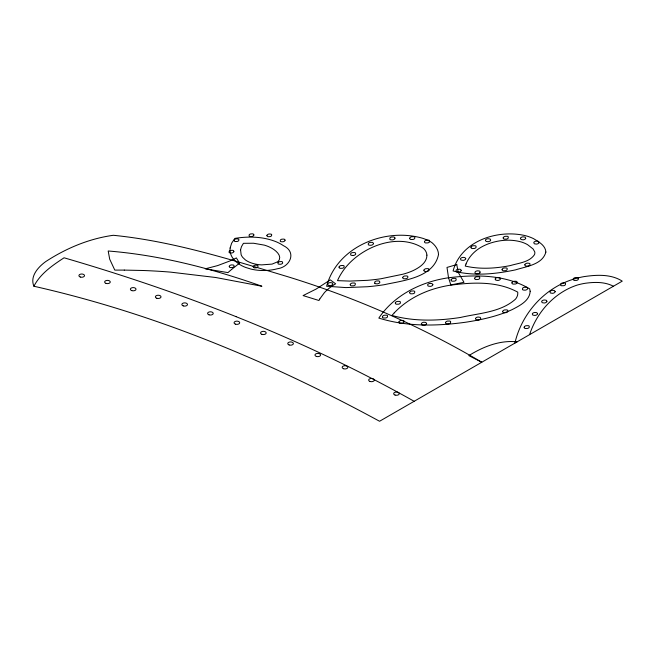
<?xml version="1.0" encoding="UTF-8"?>
<svg xmlns="http://www.w3.org/2000/svg" width="655" height="655" viewBox="0 0 655 655"><rect width="100%" height="100%" fill="white"/><g stroke="black" fill="none" stroke-linecap="round" stroke-linejoin="round"><path stroke-width="0.98" d="M525.695 238.338L525.097 237.118L523.05 236.815A3.226 1.867 0 0 0 520.463 238.305M520.455 238.305L520.979 239.493L523.099 239.836A3.177 1.834 0 0 0 525.687 238.338M514.879 343.138C521.707 313.745 544.059 288.339 573.059 279.317A55.585 32.095 0 0 1 583.851 276.647C596.574 274.74 610.951 273.921 622.25 281.142L379.564 421.263C270.646 362.059 155.104 313.581 33.913 286.243C29.655 276.394 38.244 266.994 45.678 261.615C66.065 248.302 89.121 238.608 113.34 235.292C173.223 241.269 230.978 259.683 288.372 276.901C355.853 297.722 420.952 326.346 481.785 362.24L468.841 355.616C483.153 346.7 499.921 339.945 517.082 341.861M529.584 334.639C536.854 312.198 554.367 292.589 577.022 285.138A42.943 24.792 0 0 1 585.3 283.271C594.658 281.969 604.843 281.724 613.424 286.243M33.913 286.243C40.348 273.626 52.547 265.357 64.067 257.792C122.264 274.732 179.748 294.193 236.062 316.652M479.943 272.799L480.066 271.514A2.014 1.163 0 0 0 479.255 270.99L477.536 270.826A3.177 1.834 0 0 0 474.949 272.324L475.227 273.315A2.014 1.163 0 0 0 476.136 273.782L478.363 273.708A3.447 1.99 0 0 0 479.943 272.799M278.121 262.483L277.982 263.67A1.85 1.064 0 0 0 278.727 264.153L280.561 264.268A3.013 1.736 0 0 0 282.673 263.048L282.477 261.992A1.85 1.064 0 0 0 281.634 261.558L279.587 261.64A3.3 1.899 0 0 0 278.121 262.483M353.143 255.499L351.416 255.335A2.014 1.163 0 0 1 350.613 254.811L350.736 253.526A3.447 1.99 0 0 1 352.308 252.617L354.535 252.543A2.014 1.163 0 0 1 355.452 253.01L355.739 254.009A3.177 1.834 0 0 1 353.143 255.499M374.734 283.173L374.856 281.887A3.447 1.99 0 0 1 376.437 280.979L378.664 280.905A2.014 1.163 0 0 1 379.572 281.372L379.859 282.37A3.177 1.834 0 0 1 377.264 283.861L375.544 283.697A2.014 1.163 0 0 1 374.734 283.173M236.054 316.66A1379.291 796.324 0 0 1 414.14 401.294M456.781 264.587L458.197 272.3L463.986 282.33L450.82 284.925L448.511 277.63L446.997 267.428L456.781 264.587M426.913 255.123C426.937 262.704 419.56 267.445 413.51 270.417A47.938 27.674 0 0 1 402.743 274.248L380.964 278.752A133.055 76.815 0 0 1 367.349 280.332L349.672 281.093L337.497 280.635A130.763 75.497 0 0 1 341.763 272.758C357.54 248.048 397.159 231.133 423.449 248.36A24.35 14.058 0 0 1 426.61 253.362L426.913 255.123M327.606 284.237L328.229 285.302L330.284 285.605A3.226 1.867 0 0 0 332.871 284.114L332.347 282.927L330.226 282.583A3.177 1.834 0 0 0 327.639 284.082L327.606 284.237M373.432 243.513L373.391 243.816A3.177 1.834 0 0 1 370.796 245.306L369.068 245.15A2.014 1.163 0 0 1 368.257 244.618L368.388 243.332A3.447 1.99 0 0 1 369.96 242.424L372.187 242.35A2.014 1.163 0 0 1 373.104 242.817L373.432 243.513M394.973 238.117L394.932 238.42A3.177 1.834 0 0 1 392.345 239.918L390.617 239.755A2.014 1.163 0 0 1 389.807 239.231L389.938 237.937A3.447 1.99 0 0 1 391.51 237.036L393.737 236.963A2.014 1.163 0 0 1 394.646 237.429L394.973 238.117M426.601 323.464L426.561 323.767A3.177 1.834 0 0 1 423.965 325.257L421.845 324.921L421.321 323.734A3.226 1.867 0 0 1 423.916 322.244L425.791 322.456L426.601 323.464M432.849 284.614L432.808 284.917A3.177 1.834 0 0 1 430.22 286.407L428.1 286.071L427.576 284.884A3.226 1.867 0 0 1 430.163 283.394L432.038 283.607L432.849 284.614M461.161 270.392L461.12 270.695A3.177 1.834 0 0 1 458.533 272.185L456.805 272.022A2.014 1.163 0 0 1 455.995 271.498L456.126 270.212A3.447 1.99 0 0 1 457.698 269.303L459.925 269.23A2.014 1.163 0 0 1 460.833 269.696L461.161 270.392M465.721 258.586L465.68 258.889A3.177 1.834 0 0 1 463.093 260.379L460.973 260.043L460.449 258.856A3.226 1.867 0 0 1 463.036 257.366L464.911 257.579L465.721 258.586M475.497 318.666L476.119 319.738L478.175 320.041A3.226 1.867 0 0 0 480.762 318.543L480.238 317.364L478.117 317.02A3.177 1.834 0 0 0 475.53 318.518L475.497 318.666M485.429 240.328L486.051 241.4L488.098 241.703A3.226 1.867 0 0 0 490.693 240.213L490.169 239.026L488.049 238.682A3.177 1.834 0 0 0 485.461 240.18L485.429 240.328M495.205 279.096L495.827 280.168L497.882 280.471A3.226 1.867 0 0 0 500.469 278.973L499.945 277.794L497.833 277.45A3.177 1.834 0 0 0 495.245 278.948L495.205 279.096M524.843 264.784L525.163 265.635A2.014 1.163 0 0 0 526.071 266.102L528.298 266.028A3.447 1.99 0 0 0 529.879 265.119L530.001 263.834A2.014 1.163 0 0 0 529.191 263.302L527.463 263.138A3.177 1.834 0 0 0 524.884 264.636L524.843 264.784M527.643 288.397L527.602 288.691A3.177 1.834 0 0 1 525.015 290.19L523.288 290.026A2.014 1.163 0 0 1 522.477 289.502L522.608 288.216A3.447 1.99 0 0 1 524.18 287.308L526.407 287.234A2.014 1.163 0 0 1 527.316 287.701L527.643 288.397M539.049 242.325L539.008 242.628A3.177 1.834 0 0 1 536.412 244.119L534.292 243.783L533.768 242.596A3.226 1.867 0 0 1 536.363 241.097L538.238 241.31L539.049 242.325M537.575 313.655L537.534 313.958A3.177 1.834 0 0 1 534.938 315.448L532.826 315.112L532.294 313.925A3.226 1.867 0 0 1 534.889 312.435L536.764 312.648L537.575 313.655M546.917 301.218L546.876 301.521A3.177 1.834 0 0 1 544.28 303.011L542.16 302.667L541.636 301.488A3.226 1.867 0 0 1 544.231 299.99L546.106 300.203L546.917 301.218M555.153 291.532L555.112 291.835A3.177 1.834 0 0 1 552.517 293.334L550.396 292.99L549.873 291.802A3.226 1.867 0 0 1 552.468 290.312L554.343 290.525L555.153 291.532M573.231 279.136L573.551 279.98A2.014 1.163 0 0 0 574.468 280.455L576.695 280.381A3.447 1.99 0 0 0 578.267 279.472L578.39 278.187A2.014 1.163 0 0 0 577.587 277.654L575.86 277.491A3.177 1.834 0 0 0 573.272 278.989L573.231 279.136M229.258 266.397L229.545 267.174A1.85 1.064 0 0 0 230.388 267.608L232.435 267.535A3.3 1.899 0 0 0 233.9 266.683L234.031 265.504A1.85 1.064 0 0 0 233.286 265.013L231.461 264.898A3.013 1.736 0 0 0 229.348 266.118L229.258 266.397M234.113 240.328L234.4 241.106A1.85 1.064 0 0 0 235.243 241.539L237.29 241.458A3.3 1.899 0 0 0 238.756 240.614L238.887 239.435A1.85 1.064 0 0 0 238.142 238.944L236.316 238.829A3.013 1.736 0 0 0 234.203 240.049L234.113 240.328M233.868 251.381L233.769 251.798A3.013 1.736 0 0 1 231.657 253.018L229.823 252.904A1.85 1.064 0 0 1 229.078 252.421L229.209 251.233A3.3 1.899 0 0 1 230.683 250.39L232.73 250.308A1.85 1.064 0 0 1 233.565 250.742L233.868 251.381M253.87 234.908L253.772 235.325A3.013 1.736 0 0 1 251.659 236.545L249.825 236.43A1.85 1.064 0 0 1 249.08 235.939L249.219 234.76A3.3 1.899 0 0 1 250.685 233.917L252.732 233.835A1.85 1.064 0 0 1 253.567 234.269L253.87 234.908M253.231 266.659L253.518 267.436A1.85 1.064 0 0 0 254.361 267.862L256.408 267.789A3.3 1.899 0 0 0 257.873 266.937L258.013 265.758A1.85 1.064 0 0 0 257.268 265.275L255.434 265.152A3.013 1.736 0 0 0 253.321 266.38L253.231 266.659M266.912 235.489L267.199 236.267A1.85 1.064 0 0 0 268.042 236.701L270.089 236.619A3.3 1.899 0 0 0 271.555 235.775L271.686 234.588A1.85 1.064 0 0 0 270.941 234.105L269.115 233.991A3.013 1.736 0 0 0 267.003 235.21L266.912 235.489M285.048 240.172L284.958 240.59A3.013 1.736 0 0 1 282.837 241.81L281.011 241.695A1.85 1.064 0 0 1 280.266 241.212L280.397 240.025A3.3 1.899 0 0 1 281.863 239.181L283.91 239.1A1.85 1.064 0 0 1 284.753 239.534L285.048 240.172M530.165 291.238C529.756 300.792 519.628 305.68 512.235 309.569C497.579 316.299 481.679 319.763 465.82 322.203C436.983 326.223 406.886 326.82 378.827 318.084C394.416 294.856 421.55 281.634 448.691 277.745C475.743 274.437 505.545 274.519 529.658 288.83L530.165 291.238M230.118 248.032C229.266 253.714 232.541 259.175 236.963 262.508A31.424 18.143 0 0 0 245.6 267.428L250.857 269.049A32.586 18.815 0 0 0 277.319 268.763C289.919 267.15 297.182 252.224 283.41 245.658A40.225 23.228 0 0 0 276.009 241.703C263.023 236.52 248.564 236.193 234.899 238.387L231.633 243.202L230.118 248.032M240.565 249.776L241.13 254.68A25.308 14.615 0 0 0 242.702 257.382L245.527 260.043A23.49 13.558 0 0 0 261.533 264.89L272.079 264.104L277.458 261.869A11.192 6.46 0 0 0 279.3 259.732C281.011 255.72 277.237 252.028 274.298 249.833A30.343 17.513 0 0 0 264.399 245.142L253.534 243.242L243.431 243.316L241.498 246.616L240.565 249.776M438.514 254.533C433.774 277.794 403.054 280.528 384.043 284.737A147.801 85.33 0 0 1 367.537 286.726L345.955 287.594L326.608 286.243C337.39 246.436 385.271 227.244 422.843 238.338A36.402 21.017 0 0 1 431.702 242.465C435.37 245.437 438.449 249.645 438.514 254.533M339.036 267.06L339.208 267.756A1.998 1.154 0 0 0 340.232 268.353L342.459 268.28A3.447 1.99 0 0 0 344.031 267.371L344.162 266.086A1.998 1.154 0 0 0 343.138 265.488L340.911 265.562A3.447 1.99 0 0 0 339.339 266.47L339.036 267.06M350.22 284.548L350.392 285.252A1.998 1.154 0 0 0 351.416 285.842L353.643 285.768A3.447 1.99 0 0 0 355.215 284.86L355.337 283.574A1.998 1.154 0 0 0 354.314 282.985L352.087 283.058A3.447 1.99 0 0 0 350.515 283.967L350.22 284.548M382.43 316.733L382.602 317.438A1.998 1.154 0 0 0 383.625 318.027L385.852 317.953A3.447 1.99 0 0 0 387.424 317.045L387.547 315.759A1.998 1.154 0 0 0 386.532 315.17L384.305 315.243A3.447 1.99 0 0 0 382.725 316.152L382.43 316.733M395.301 302.938L395.473 303.633A1.998 1.154 0 0 0 396.496 304.231L398.723 304.157A3.447 1.99 0 0 0 400.295 303.249L400.418 301.963A1.998 1.154 0 0 0 399.403 301.374L397.176 301.439A3.447 1.99 0 0 0 395.595 302.348L395.301 302.938M402.727 277.507L402.899 278.203A1.998 1.154 0 0 0 403.922 278.793L406.149 278.719A3.447 1.99 0 0 0 407.721 277.81L407.852 276.525A1.998 1.154 0 0 0 406.829 275.935L404.602 276.009A3.447 1.99 0 0 0 403.03 276.918L402.727 277.507M398.903 321.998L399.075 322.702A1.998 1.154 0 0 0 400.099 323.292L402.326 323.218A3.447 1.99 0 0 0 403.898 322.309L404.02 321.024A1.998 1.154 0 0 0 403.005 320.434L400.778 320.508A3.447 1.99 0 0 0 399.206 321.417L398.903 321.998M409.711 238.232L409.883 238.928A1.998 1.154 0 0 0 410.906 239.517L413.133 239.443A3.447 1.99 0 0 0 414.705 238.535L414.836 237.249A1.998 1.154 0 0 0 413.813 236.66L411.586 236.733A3.447 1.99 0 0 0 410.014 237.642L409.711 238.232M409.637 292.531L409.809 293.235A1.998 1.154 0 0 0 410.832 293.825L413.059 293.751A3.447 1.99 0 0 0 414.631 292.842L414.762 291.557A1.998 1.154 0 0 0 413.739 290.967L411.512 291.041A3.447 1.99 0 0 0 409.94 291.95L409.637 292.531M424.497 241.67L424.669 242.366A1.998 1.154 0 0 0 425.693 242.956L427.92 242.882A3.447 1.99 0 0 0 429.492 241.973L429.615 240.688A1.998 1.154 0 0 0 428.591 240.098L426.364 240.172A3.447 1.99 0 0 0 424.792 241.081L424.497 241.67M423.908 270.204L424.08 270.9A1.998 1.154 0 0 0 425.103 271.489L427.33 271.416A3.447 1.99 0 0 0 428.902 270.507L429.025 269.221A1.998 1.154 0 0 0 428.01 268.632L425.783 268.706A3.447 1.99 0 0 0 424.203 269.614L423.908 270.204M445.531 322.596L445.703 323.3A1.998 1.154 0 0 0 446.726 323.889L448.953 323.816A3.447 1.99 0 0 0 450.525 322.907L450.648 321.621A1.998 1.154 0 0 0 449.625 321.032L447.398 321.097A3.447 1.99 0 0 0 445.826 322.014L445.531 322.596M451.041 279.922L451.213 280.627A1.998 1.154 0 0 0 452.237 281.216L454.464 281.142A3.447 1.99 0 0 0 456.036 280.234L456.167 278.948A1.998 1.154 0 0 0 455.143 278.359L452.916 278.432A3.447 1.99 0 0 0 451.344 279.341L451.041 279.922M470.97 247.271L471.15 247.975A1.998 1.154 0 0 0 472.165 248.564L474.392 248.491A3.447 1.99 0 0 0 475.972 247.582L476.095 246.296A1.998 1.154 0 0 0 475.072 245.707L472.844 245.781A3.447 1.99 0 0 0 471.272 246.689L470.97 247.271M474.654 278.269L474.826 278.964A1.998 1.154 0 0 0 475.849 279.562L478.076 279.488A3.447 1.99 0 0 0 479.648 278.58L479.771 277.294A1.998 1.154 0 0 0 478.748 276.705L476.521 276.77A3.447 1.99 0 0 0 474.949 277.679L474.654 278.269M503.187 237.847L503.359 238.551A1.998 1.154 0 0 0 504.383 239.14L506.61 239.067A3.447 1.99 0 0 0 508.182 238.158L508.305 236.873A1.998 1.154 0 0 0 507.281 236.283L505.054 236.357A3.447 1.99 0 0 0 503.482 237.266L503.187 237.847M502.082 269.475L502.254 270.179A1.998 1.154 0 0 0 503.277 270.769L505.504 270.695A3.447 1.99 0 0 0 507.076 269.786L507.207 268.501A1.998 1.154 0 0 0 506.184 267.911L503.957 267.985A3.447 1.99 0 0 0 502.385 268.894L502.082 269.475M502.672 311.428L502.843 312.132A1.998 1.154 0 0 0 503.867 312.722L506.094 312.648A3.447 1.99 0 0 0 507.666 311.739L507.789 310.454A1.998 1.154 0 0 0 506.774 309.864L504.546 309.938A3.447 1.99 0 0 0 502.966 310.847L502.672 311.428M511.94 282.813L512.112 283.509A1.998 1.154 0 0 0 513.135 284.098L515.362 284.033A3.447 1.99 0 0 0 516.934 283.124L517.057 281.838A1.998 1.154 0 0 0 516.034 281.241L513.807 281.314A3.447 1.99 0 0 0 512.235 282.223L511.94 282.813M524.147 327.222L524.319 327.926A1.998 1.154 0 0 0 525.343 328.515L527.57 328.442A3.447 1.99 0 0 0 529.142 327.533L529.265 326.247A1.998 1.154 0 0 0 528.241 325.658L526.014 325.731A3.447 1.99 0 0 0 524.442 326.64L524.147 327.222M560.402 284.466L560.574 285.171A1.998 1.154 0 0 0 561.597 285.76L563.824 285.686A3.447 1.99 0 0 0 565.396 284.778L565.527 283.492A1.998 1.154 0 0 0 564.504 282.903L562.277 282.976A3.447 1.99 0 0 0 560.705 283.885L560.402 284.466M545.877 252.069C542.52 264.669 526.145 266.462 515.6 269.844C495.172 274.175 473.54 276.312 453.104 270.957C460.932 240.942 497.292 229.275 524.958 235.554A33.741 19.478 0 0 1 533.448 238.608C538.549 241.679 545.492 245.363 545.877 252.069M466.016 263.973L465.238 266.069C480.082 269.492 495.614 268.501 510.45 265.545C518.604 263.048 529.314 262.368 534.472 254.664A13.256 7.655 0 0 0 534.709 251.774L533.072 248.933L527.586 244.683A25.373 14.647 0 0 0 521.396 242.014C511.293 239.091 500.346 239.861 490.415 243.095A45.662 26.364 0 0 0 483.087 246.165C475.604 249.94 469.176 256.121 466.016 263.973M319.73 299.048L318.96 300.506L303.077 295.577L316.185 289.035L330.284 279.873L335.655 283.82A63.781 36.827 0 0 0 324.413 292.638L319.73 299.048M394.294 312.836L391.919 315.448C414.181 321.671 437.786 320.909 460.449 317.47C479.01 313.147 500.649 312.419 515.501 299.155A24.071 13.894 0 0 0 517.761 293.98L517.745 292.138C496.842 280.733 471.592 282.28 448.765 285.433A80.483 46.464 0 0 0 434.904 288.659C419.65 293.186 405.273 301.226 394.294 312.836M231.673 269.385L230.945 269.999A151.551 87.5 0 0 0 227.989 272.611L205.269 268.828L217.665 265.586L229.406 261.157A124.851 72.083 0 0 0 236.373 257.923L239.534 263.138L231.673 269.385M124.27 270.097L114.805 270.106L109.696 259.183L108.19 250.996C160.794 255.196 212.269 268.673 261.894 286.243L215.839 277.523L170.464 272.112A354.003 204.385 0 0 0 142.937 270.49L124.27 270.097M395.071 395.063A2.808 1.621 0 0 0 399.28 393.663A2.808 1.621 0 0 0 395.071 392.255A2.808 1.621 0 0 0 395.071 395.063M370.067 381.48A2.808 1.621 0 0 0 374.283 380.072A2.808 1.621 0 0 0 370.067 378.672A2.808 1.621 0 0 0 370.067 381.48M343.588 368.74A2.808 1.621 0 0 0 347.805 367.34A2.808 1.621 0 0 0 343.588 365.932A2.808 1.621 0 0 0 343.588 368.74M316.381 356.426A2.808 1.621 0 0 0 320.59 355.026A2.808 1.621 0 0 0 316.381 353.618A2.808 1.621 0 0 0 316.381 356.426M289.166 344.964A2.808 1.621 0 0 0 293.383 343.556A2.808 1.621 0 0 0 289.166 342.156A2.808 1.621 0 0 0 289.166 344.964M261.959 334.353A2.808 1.621 0 0 0 266.176 332.945A2.808 1.621 0 0 0 261.959 331.545A2.808 1.621 0 0 0 261.959 334.353M235.481 324.159A2.808 1.621 0 0 0 239.697 322.751A2.808 1.621 0 0 0 235.481 321.351A2.808 1.621 0 0 0 235.481 324.159M209.011 314.818A2.808 1.621 0 0 0 213.219 313.418A2.808 1.621 0 0 0 209.011 312.009A2.808 1.621 0 0 0 209.011 314.818M183.269 305.901A2.808 1.621 0 0 0 187.486 304.493A2.808 1.621 0 0 0 183.269 303.093A2.808 1.621 0 0 0 183.269 305.901M156.791 298.262A2.808 1.621 0 0 0 161.007 296.854A2.808 1.621 0 0 0 156.791 295.454A2.808 1.621 0 0 0 156.791 298.262M131.786 290.615A2.808 1.621 0 0 0 136.003 289.215A2.808 1.621 0 0 0 131.786 287.807A2.808 1.621 0 0 0 131.786 290.615M106.053 283.394A2.808 1.621 0 0 0 110.261 281.994A2.808 1.621 0 0 0 106.053 280.586A2.808 1.621 0 0 0 106.053 283.394M80.311 277.032A2.808 1.621 0 0 0 84.52 275.624A2.808 1.621 0 0 0 80.311 274.224A2.808 1.621 0 0 0 80.311 277.032"/></g></svg>
